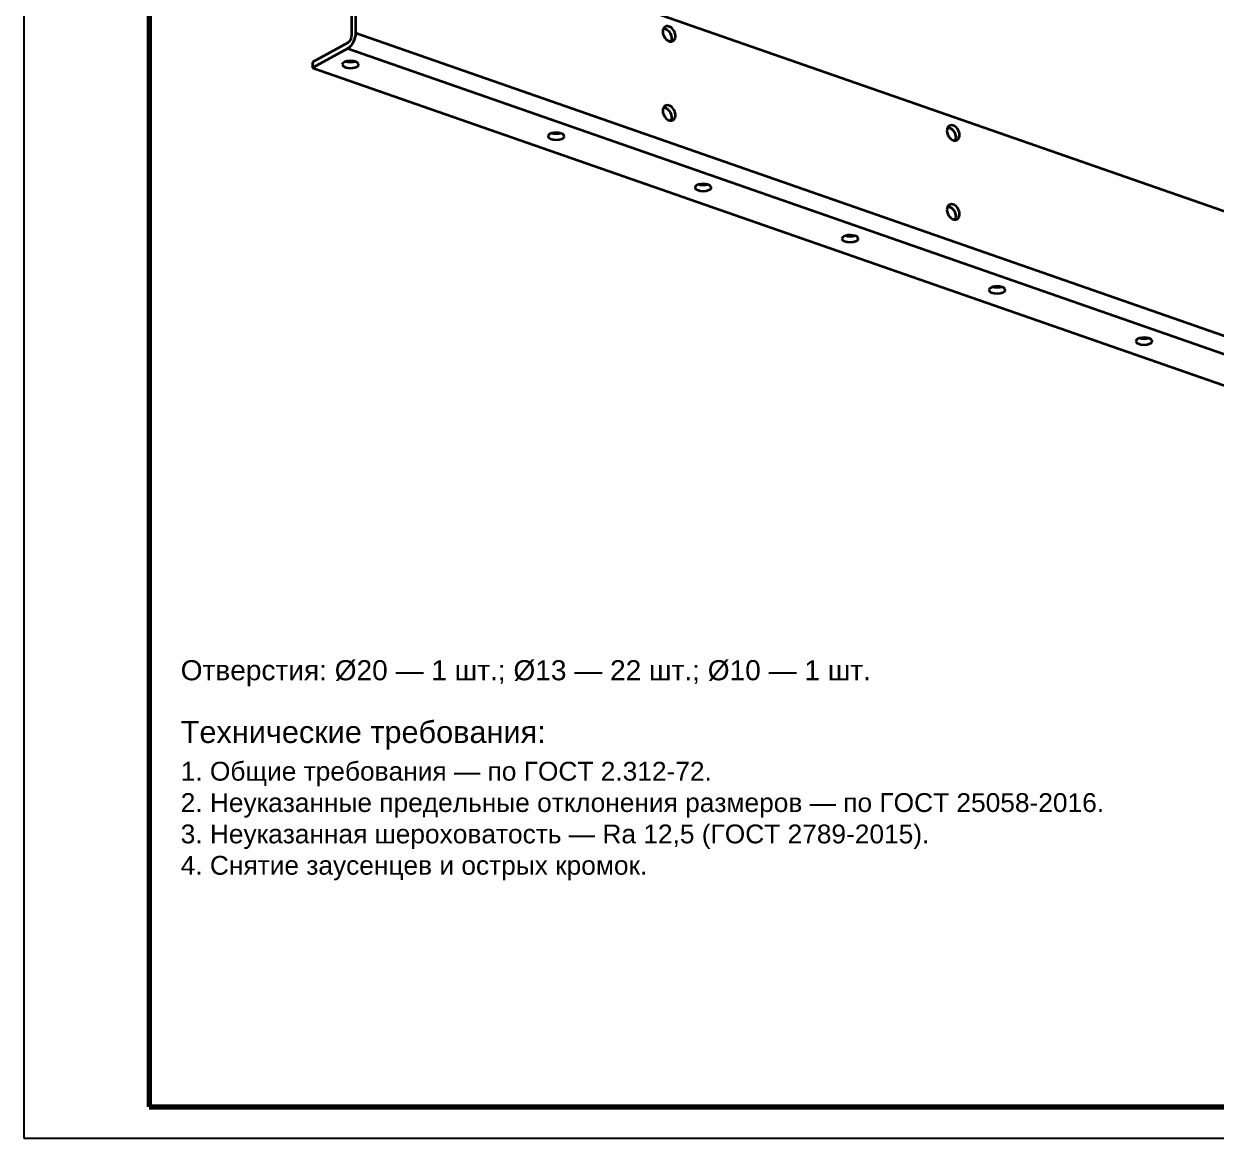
# Model space of a CAD drawing. Header units: millimetres. Extents: x 0 to 420, y 0 to 297.
# Drawn here: x 0 to 190.1, y 0 to 177.7 of the extents above; entities that cross this region are included whole.
import ezdxf

# ---------------------------------------------------------------- set-up
doc = ezdxf.new("R2010")
doc.units = ezdxf.units.MM
doc.styles.add('GOST', font='Arial')

msp = doc.modelspace()

# ---------------------------------------------------------------- linework, layer by layer
at = {"color": 1, "lineweight": 35}
for p, q in [((52.87, 196), (52.87, 176.2)), ((288.69, 113.79), (52.87, 196)), ((52.25, 195.66), (52.25, 175.86)), ((101.94, 176.89), (101.86, 176.67)), ((102.06, 177.07), (101.94, 176.89)), ((101.96, 176.94), (102.26, 176.88)), ((102.23, 177.2), (102.06, 177.07)), ((102.39, 177.26), (102.23, 177.2)), ((102.26, 176.88), (102.55, 176.71)), ((102.58, 177.28), (102.39, 177.26)), ((102.78, 177.25), (102.58, 177.28)), ((102.97, 177.17), (102.78, 177.25)), ((103.17, 177.06), (102.97, 177.17)), ((103.35, 176.9), (103.17, 177.06)), ((103.51, 176.71), (103.35, 176.9)), ((52.06, 175.12), (51.86, 174.82)), ((52.2, 175.49), (52.06, 175.12)), ((52.25, 175.86), (52.2, 175.49)), ((52.66, 175.08), (52.51, 174.73)), ((52.78, 175.46), (52.66, 175.08)), ((52.85, 175.83), (52.78, 175.46)), ((52.87, 176.2), (52.85, 175.83)), ((52.87, 176.2), (288.69, 93.99)), ((101.86, 176.67), (101.83, 176.41)), ((101.83, 176.41), (101.87, 176.08)), ((101.87, 176.08), (101.99, 175.74)), ((101.99, 175.74), (102.17, 175.43)), ((102.17, 175.43), (102.4, 175.16)), ((102.4, 175.16), (102.67, 174.97)), ((102.55, 176.71), (102.81, 176.47)), ((102.67, 174.97), (102.95, 174.86)), ((102.81, 176.47), (103.02, 176.15)), ((102.95, 174.86), (103.22, 174.84)), ((103.02, 176.15), (103.17, 175.81)), ((103.21, 175.12), (103.11, 174.84)), ((103.17, 175.81), (103.23, 175.45)), ((103.23, 175.45), (103.21, 175.12)), ((103.22, 174.84), (103.47, 174.92)), ((103.47, 174.92), (103.61, 175.02)), ((103.65, 176.5), (103.51, 176.71)), ((103.61, 175.02), (103.73, 175.17)), ((103.76, 176.26), (103.65, 176.5)), ((103.73, 175.17), (103.81, 175.35)), ((103.83, 176.02), (103.76, 176.26)), ((103.81, 175.35), (103.85, 175.56)), ((103.86, 175.79), (103.83, 176.02)), ((103.85, 175.56), (103.86, 175.79)), ((51.62, 174.62), (46, 171.56)), ((51.62, 173.72), (46, 170.66)), ((51.86, 174.82), (51.62, 174.62)), ((51.87, 173.89), (51.62, 173.72)), ((51.62, 173.72), (287.44, 91.51)), ((52.1, 174.12), (51.87, 173.89)), ((52.32, 174.4), (52.1, 174.12)), ((52.51, 174.73), (52.32, 174.4)), ((46, 171.56), (46, 170.66)), ((50.78, 171.28), (50.76, 171.17)), ((50.76, 171.17), (50.82, 170.99)), ((50.86, 171.38), (50.78, 171.28)), ((50.98, 171.48), (50.86, 171.38)), ((51.14, 171.57), (50.98, 171.48)), ((51.56, 171.69), (51.14, 171.57)), ((51.64, 171.53), (51.27, 171.62)), ((52.06, 171.73), (51.56, 171.69)), ((52.06, 171.5), (51.64, 171.53)), ((52.56, 171.69), (52.06, 171.73)), ((52.48, 171.53), (52.06, 171.5)), ((52.85, 171.62), (52.48, 171.53)), ((52.98, 171.57), (52.56, 171.69)), ((53.14, 171.48), (52.98, 171.57)), ((53.26, 171.38), (53.14, 171.48)), ((53.33, 171.28), (53.26, 171.38)), ((53.29, 170.98), (53.34, 171.07)), ((53.36, 171.17), (53.33, 171.28)), ((53.34, 171.07), (53.36, 171.17)), ((46, 170.66), (281.82, 88.45)), ((50.82, 170.99), (51, 170.84)), ((51, 170.84), (51.28, 170.71)), ((51.28, 170.71), (51.63, 170.63)), ((51.63, 170.63), (52.02, 170.6)), ((52.02, 170.6), (52.42, 170.62)), ((52.42, 170.62), (52.78, 170.69)), ((52.78, 170.69), (53.07, 170.81)), ((53.07, 170.81), (53.29, 170.98)), ((101.86, 164.07), (101.83, 163.81)), ((101.83, 163.81), (101.87, 163.48)), ((101.94, 164.29), (101.86, 164.07)), ((101.87, 163.48), (101.99, 163.14)), ((102.06, 164.47), (101.94, 164.29)), ((101.96, 164.34), (102.26, 164.27)), ((102.23, 164.6), (102.06, 164.47)), ((102.39, 164.66), (102.23, 164.6)), ((102.26, 164.27), (102.55, 164.11)), ((102.58, 164.68), (102.39, 164.66)), ((102.55, 164.11), (102.81, 163.86)), ((102.78, 164.65), (102.58, 164.68)), ((102.97, 164.57), (102.78, 164.65)), ((102.81, 163.86), (103.02, 163.55)), ((103.17, 164.45), (102.97, 164.57)), ((103.02, 163.55), (103.17, 163.21)), ((103.35, 164.3), (103.17, 164.45)), ((103.51, 164.11), (103.35, 164.3)), ((103.65, 163.89), (103.51, 164.11)), ((103.76, 163.66), (103.65, 163.89)), ((103.83, 163.42), (103.76, 163.66)), ((101.99, 163.14), (102.17, 162.83)), ((102.17, 162.83), (102.4, 162.56)), ((102.4, 162.56), (102.67, 162.37)), ((102.67, 162.37), (102.95, 162.26)), ((102.95, 162.26), (103.22, 162.24)), ((103.21, 162.52), (103.11, 162.24)), ((103.17, 163.21), (103.23, 162.85)), ((103.23, 162.85), (103.21, 162.52)), ((103.22, 162.24), (103.47, 162.32)), ((103.47, 162.32), (103.61, 162.42)), ((103.61, 162.42), (103.73, 162.57)), ((103.73, 162.57), (103.81, 162.75)), ((103.81, 162.75), (103.85, 162.96)), ((103.86, 163.19), (103.83, 163.42)), ((103.85, 162.96), (103.86, 163.19)), ((83.57, 159.83), (83.56, 159.73)), ((83.56, 159.73), (83.58, 159.62)), ((83.63, 159.92), (83.57, 159.83)), ((83.84, 160.09), (83.63, 159.92)), ((84.14, 160.2), (83.84, 160.09)), ((84.44, 160.1), (84.07, 160.18)), ((84.5, 160.28), (84.14, 160.2)), ((84.86, 160.07), (84.44, 160.1)), ((84.89, 160.3), (84.5, 160.28)), ((85.27, 160.1), (84.86, 160.07)), ((85.29, 160.27), (84.89, 160.3)), ((85.65, 160.18), (85.27, 160.1)), ((85.64, 160.19), (85.29, 160.27)), ((85.92, 160.06), (85.64, 160.19)), ((86.09, 159.9), (85.92, 160.06)), ((86.16, 159.73), (86.09, 159.9)), ((86.13, 159.62), (86.16, 159.73)), ((147.15, 160.88), (147.12, 160.62)), ((147.12, 160.62), (147.16, 160.29)), ((147.23, 161.1), (147.15, 160.88)), ((147.16, 160.29), (147.28, 159.95)), ((147.35, 161.28), (147.23, 161.1)), ((147.25, 161.15), (147.55, 161.09)), ((147.28, 159.95), (147.46, 159.64)), ((147.52, 161.41), (147.35, 161.28)), ((147.68, 161.47), (147.52, 161.41)), ((147.55, 161.09), (147.84, 160.92)), ((147.87, 161.49), (147.68, 161.47)), ((147.84, 160.92), (148.1, 160.68)), ((148.07, 161.46), (147.87, 161.49)), ((148.27, 161.39), (148.07, 161.46)), ((148.1, 160.68), (148.32, 160.37)), ((148.46, 161.27), (148.27, 161.39)), ((148.32, 160.37), (148.46, 160.02)), ((148.64, 161.11), (148.46, 161.27)), ((148.46, 160.02), (148.53, 159.66)), ((148.53, 159.66), (148.5, 159.33)), ((148.8, 160.92), (148.64, 161.11)), ((148.94, 160.71), (148.8, 160.92)), ((149.05, 160.48), (148.94, 160.71)), ((149.12, 160.24), (149.05, 160.48)), ((149.1, 159.56), (149.14, 159.77)), ((149.15, 160), (149.12, 160.24)), ((149.14, 159.77), (149.15, 160)), ((83.58, 159.62), (83.65, 159.52)), ((83.65, 159.52), (83.78, 159.42)), ((83.78, 159.42), (83.94, 159.33)), ((83.94, 159.33), (84.36, 159.21)), ((84.36, 159.21), (84.86, 159.17)), ((84.86, 159.17), (85.35, 159.21)), ((85.35, 159.21), (85.78, 159.33)), ((85.78, 159.33), (85.94, 159.42)), ((85.94, 159.42), (86.06, 159.52)), ((86.06, 159.52), (86.13, 159.62)), ((147.46, 159.64), (147.69, 159.37)), ((147.69, 159.37), (147.96, 159.18)), ((147.96, 159.18), (148.24, 159.07)), ((148.24, 159.07), (148.51, 159.05)), ((148.5, 159.33), (148.4, 159.05)), ((148.51, 159.05), (148.76, 159.13)), ((148.76, 159.13), (148.9, 159.24)), ((148.9, 159.24), (149.02, 159.38)), ((149.02, 159.38), (149.1, 159.56)), ((107.92, 152.11), (107.56, 152.04)), ((108.32, 152.13), (107.92, 152.11)), ((108.71, 152.1), (108.32, 152.13)), ((109.06, 152.02), (108.71, 152.1)), ((107, 151.66), (106.98, 151.57)), ((106.98, 151.57), (107.01, 151.46)), ((107.06, 151.75), (107, 151.66)), ((107.01, 151.46), (107.08, 151.35)), ((107.27, 151.92), (107.06, 151.75)), ((107.08, 151.35), (107.2, 151.25)), ((107.2, 151.25), (107.36, 151.17)), ((107.56, 152.04), (107.27, 151.92)), ((107.36, 151.17), (107.78, 151.04)), ((107.87, 151.93), (107.49, 152.02)), ((107.78, 151.04), (108.28, 151)), ((108.28, 151.9), (107.87, 151.93)), ((108.7, 151.93), (108.28, 151.9)), ((108.28, 151), (108.78, 151.04)), ((109.07, 152.02), (108.7, 151.93)), ((108.78, 151.04), (109.2, 151.17)), ((109.34, 151.89), (109.06, 152.02)), ((109.2, 151.17), (109.36, 151.25)), ((109.52, 151.74), (109.34, 151.89)), ((109.36, 151.25), (109.48, 151.35)), ((109.48, 151.35), (109.56, 151.46)), ((109.58, 151.57), (109.52, 151.74)), ((109.56, 151.46), (109.58, 151.57)), ((147.15, 148.28), (147.12, 148.02)), ((147.23, 148.5), (147.15, 148.28)), ((147.35, 148.68), (147.23, 148.5)), ((147.25, 148.55), (147.55, 148.49)), ((147.52, 148.81), (147.35, 148.68)), ((147.68, 148.87), (147.52, 148.81)), ((147.55, 148.49), (147.84, 148.32)), ((147.87, 148.89), (147.68, 148.87)), ((147.84, 148.32), (148.1, 148.08)), ((148.07, 148.86), (147.87, 148.89)), ((148.27, 148.79), (148.07, 148.86)), ((148.46, 148.67), (148.27, 148.79)), ((148.64, 148.51), (148.46, 148.67)), ((148.8, 148.32), (148.64, 148.51)), ((148.94, 148.11), (148.8, 148.32)), ((147.12, 148.02), (147.16, 147.69)), ((147.16, 147.69), (147.28, 147.35)), ((147.28, 147.35), (147.46, 147.04)), ((147.46, 147.04), (147.69, 146.77)), ((147.69, 146.77), (147.96, 146.58)), ((147.96, 146.58), (148.24, 146.47)), ((148.1, 148.08), (148.32, 147.77)), ((148.24, 146.47), (148.51, 146.45)), ((148.32, 147.77), (148.46, 147.42)), ((148.5, 146.73), (148.4, 146.45)), ((148.46, 147.42), (148.53, 147.06)), ((148.53, 147.06), (148.5, 146.73)), ((148.51, 146.45), (148.76, 146.53)), ((148.76, 146.53), (148.9, 146.63)), ((148.9, 146.63), (149.02, 146.78)), ((149.05, 147.87), (148.94, 148.11)), ((149.02, 146.78), (149.1, 146.96)), ((149.12, 147.64), (149.05, 147.87)), ((149.1, 146.96), (149.14, 147.17)), ((149.15, 147.4), (149.12, 147.64)), ((149.14, 147.17), (149.15, 147.4)), ((130.43, 143.5), (130.41, 143.4)), ((130.41, 143.4), (130.43, 143.29)), ((130.48, 143.59), (130.43, 143.5)), ((130.43, 143.29), (130.51, 143.18)), ((130.69, 143.75), (130.48, 143.59)), ((130.51, 143.18), (130.63, 143.09)), ((130.63, 143.09), (130.79, 143)), ((130.99, 143.87), (130.69, 143.75)), ((130.79, 143), (131.21, 142.88)), ((131.29, 143.76), (130.92, 143.85)), ((131.35, 143.94), (130.99, 143.87)), ((131.21, 142.88), (131.71, 142.83)), ((131.71, 143.73), (131.29, 143.76)), ((131.75, 143.97), (131.35, 143.94)), ((132.12, 143.76), (131.71, 143.73)), ((131.71, 142.83), (132.21, 142.88)), ((132.14, 143.93), (131.75, 143.97)), ((132.5, 143.85), (132.12, 143.76)), ((132.49, 143.85), (132.14, 143.93)), ((132.21, 142.88), (132.63, 143)), ((132.77, 143.73), (132.49, 143.85)), ((132.63, 143), (132.79, 143.09)), ((132.95, 143.57), (132.77, 143.73)), ((132.79, 143.09), (132.91, 143.18)), ((132.91, 143.18), (132.98, 143.29)), ((133.01, 143.4), (132.95, 143.57)), ((132.98, 143.29), (133.01, 143.4)), ((153.85, 135.33), (153.83, 135.23)), ((153.83, 135.23), (153.86, 135.12)), ((153.91, 135.42), (153.85, 135.33)), ((153.86, 135.12), (153.93, 135.02)), ((154.12, 135.59), (153.91, 135.42)), ((153.93, 135.02), (154.05, 134.92)), ((154.41, 135.7), (154.12, 135.59)), ((154.72, 135.6), (154.34, 135.68)), ((154.78, 135.78), (154.41, 135.7)), ((155.13, 135.57), (154.72, 135.6)), ((155.17, 135.8), (154.78, 135.78)), ((155.55, 135.6), (155.13, 135.57)), ((155.56, 135.77), (155.17, 135.8)), ((155.92, 135.68), (155.55, 135.6)), ((155.92, 135.69), (155.56, 135.77)), ((156.19, 135.56), (155.92, 135.69)), ((156.37, 135.41), (156.19, 135.56)), ((156.22, 134.92), (156.34, 135.02)), ((156.34, 135.02), (156.41, 135.12)), ((156.43, 135.23), (156.37, 135.41)), ((156.41, 135.12), (156.43, 135.23)), ((154.05, 134.92), (154.21, 134.83)), ((154.21, 134.83), (154.64, 134.71)), ((154.64, 134.71), (155.13, 134.67)), ((155.13, 134.67), (155.63, 134.71)), ((155.63, 134.71), (156.05, 134.83)), ((156.05, 134.83), (156.22, 134.92)), ((177.55, 127.42), (177.33, 127.25)), ((177.84, 127.54), (177.55, 127.42)), ((178.14, 127.43), (177.77, 127.52)), ((178.2, 127.61), (177.84, 127.54)), ((178.56, 127.4), (178.14, 127.43)), ((178.6, 127.63), (178.2, 127.61)), ((178.98, 127.43), (178.56, 127.4)), ((178.99, 127.6), (178.6, 127.63)), ((179.35, 127.52), (178.98, 127.43)), ((179.34, 127.52), (178.99, 127.6)), ((179.62, 127.39), (179.34, 127.52)), ((179.8, 127.24), (179.62, 127.39)), ((177.28, 127.16), (177.26, 127.07)), ((177.26, 127.07), (177.29, 126.96)), ((177.33, 127.25), (177.28, 127.16)), ((177.29, 126.96), (177.36, 126.85)), ((177.36, 126.85), (177.48, 126.75)), ((177.48, 126.75), (177.64, 126.67)), ((177.64, 126.67), (178.06, 126.54)), ((178.06, 126.54), (178.56, 126.5)), ((178.56, 126.5), (179.06, 126.54)), ((179.06, 126.54), (179.48, 126.67)), ((179.48, 126.67), (179.64, 126.75)), ((179.64, 126.75), (179.76, 126.85)), ((179.76, 126.85), (179.84, 126.96)), ((179.86, 127.07), (179.8, 127.24)), ((179.84, 126.96), (179.86, 127.07))]:
    msp.add_line(p, q, dxfattribs=at)
at = {"color": 7, "lineweight": 25}
msp.add_lwpolyline([(0, 0), (420, 0), (420, 297), (0, 297)], close=True, dxfattribs=at)
at = {"color": 7, "lineweight": 70}
msp.add_lwpolyline([(20, 5), (415, 5), (415, 292), (20, 292)], close=True, dxfattribs=at)

# ---------------------------------------------------------------- texts
at = {"color": 6, "style": 'GOST'}
msp.add_text('Отверстия: Ø20 — 1 шт.; Ø13 — 22 шт.; Ø10 — 1 шт.', height=3.2, dxfattribs=at).set_placement((25, 73))
at = {"color": 3, "style": 'GOST'}
for s, height, p in [('Технические требования:', 3.5, (25, 63)), ('1. Общие требования — по ГОСТ 2.312-72.', 3, (25, 57)), ('2. Неуказанные предельные отклонения размеров — по ГОСТ 25058-2016.', 3, (25, 52)), ('3. Неуказанная шероховатость — Ra 12,5 (ГОСТ 2789-2015).', 3, (25, 47)), ('4. Снятие заусенцев и острых кромок.', 3, (25, 42))]:
    msp.add_text(s, height=height, dxfattribs=at).set_placement(p)

doc.saveas('drawing.dxf')
